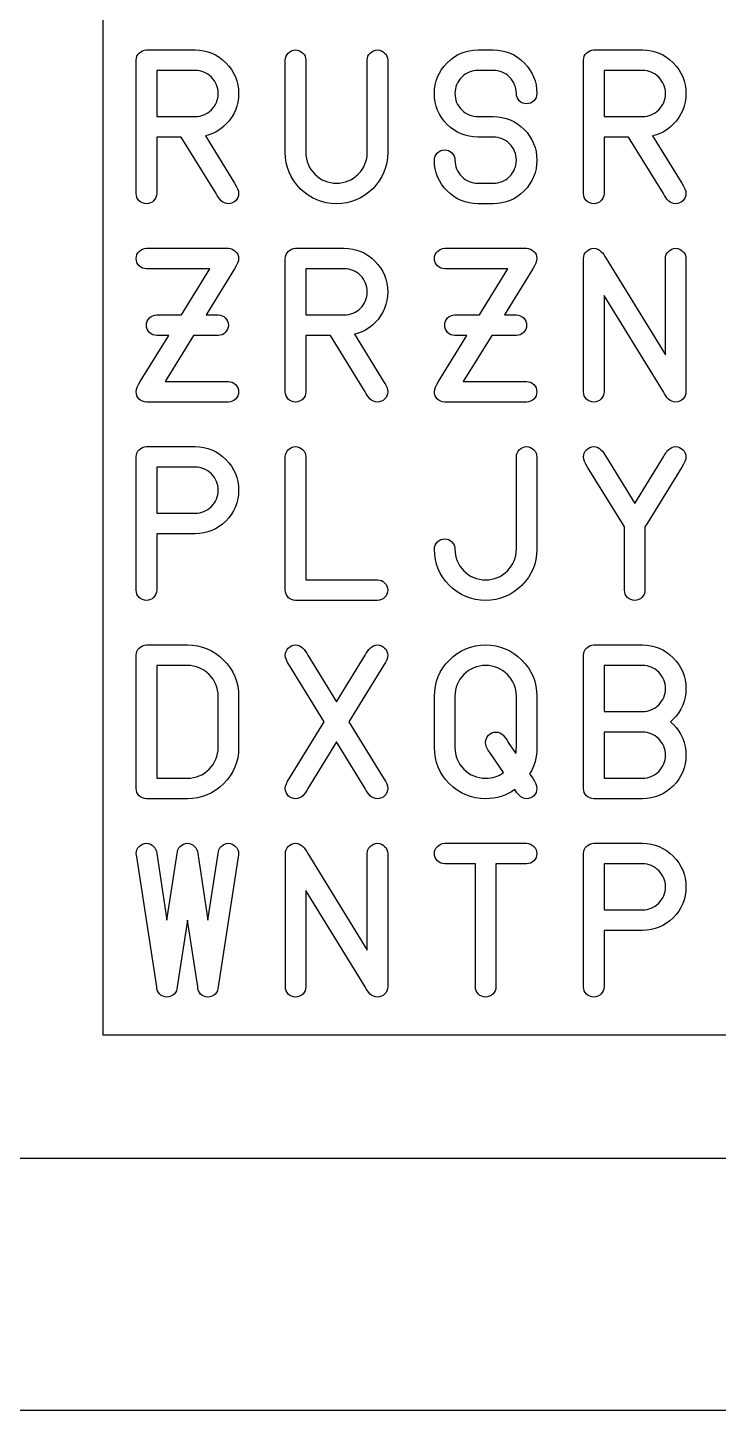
# Model space of a CAD drawing. Extents: x 0.5 to 46.5, y 0.5 to 6.
# Drawn here: x 12.695 to 14.067, y 0.505 to 3.25 of the extents above; entities that cross this region are included whole.
import ezdxf

# ---------------------------------------------------------------- set-up
doc = ezdxf.new("R2010")
doc.units = 0
doc.layers.add('Layer_1', color=7, linetype='CONTINUOUS')

msp = doc.modelspace()

# ---------------------------------------------------------------- linework, layer by layer
at = {"layer": 'Layer_1', "color": 7}
for p, q in [((12.844862, 1.249932), (12.844862, 5.249932)), ((23.844862, 1.249932), (12.844862, 1.249932)), ((45.255002, 1.005), (1.754999, 1.005)), ((46.505001, 0.505), (0.505, 0.505))]:
    msp.add_line(p, q, dxfattribs=at)
at = {"layer": 'Layer_1', "color": 3}
for p, q in [((12.910638, 2.920813), (12.910638, 3.185299)), ((12.930983, 3.205644), (13.027622, 3.205644)), ((13.206888, 3.002194), (13.206888, 3.185299)), ((13.247578, 3.185299), (13.247578, 3.002194)), ((13.369648, 3.002194), (13.369648, 3.185299)), ((13.410338, 3.185299), (13.410338, 3.002194)), ((13.589604, 3.205644), (13.620121, 3.205644)), ((13.799388, 2.920813), (13.799388, 3.185299)), ((13.819733, 3.205644), (13.916372, 3.205644)), ((13.027622, 3.164954), (12.951328, 3.164954)), ((12.951328, 3.164954), (12.951328, 3.073401)), ((13.027622, 3.164954), (13.027622, 3.164954)), ((13.620121, 3.164954), (13.589604, 3.164954)), ((13.916372, 3.164954), (13.840078, 3.164954)), ((13.840078, 3.164954), (13.840078, 3.073401)), ((13.916372, 3.164954), (13.916372, 3.164954)), ((13.706588, 3.119178), (13.706588, 3.119178)), ((12.951328, 3.073401), (13.027622, 3.073401)), ((13.589604, 3.073401), (13.620121, 3.073401)), ((13.840078, 3.073401), (13.916372, 3.073401)), ((13.000156, 3.032712), (12.951328, 3.032712)), ((12.951328, 3.032712), (12.951328, 2.920813)), ((13.069329, 2.920813), (13.000156, 3.032712)), ((13.047967, 3.034949), (13.10595, 2.941159)), ((13.620121, 3.032712), (13.589604, 3.032712)), ((13.888906, 3.032712), (13.840078, 3.032712)), ((13.840078, 3.032712), (13.840078, 2.920813)), ((13.958079, 2.920813), (13.888906, 3.032712)), ((13.936717, 3.034949), (13.9947, 2.941159)), ((13.589604, 2.941159), (13.620121, 2.941159)), ((13.620121, 2.900469), (13.589604, 2.900469)), ((12.930983, 2.811894), (13.093743, 2.811894)), ((13.227233, 2.811894), (13.323872, 2.811894)), ((13.523482, 2.811894), (13.686243, 2.811894)), ((13.833974, 2.805791), (13.833974, 2.805791)), ((13.206888, 2.527063), (13.206888, 2.791549)), ((13.799388, 2.527063), (13.799388, 2.791549)), ((13.844147, 2.791549), (13.962148, 2.600102)), ((13.962148, 2.600102), (13.962148, 2.791549)), ((14.002838, 2.791549), (14.002838, 2.527063)), ((13.056715, 2.771204), (12.930983, 2.771204)), ((13.00036, 2.679651), (13.056715, 2.771204)), ((13.10595, 2.771204), (13.049595, 2.679651)), ((13.323872, 2.771204), (13.247578, 2.771204)), ((13.247578, 2.771204), (13.247578, 2.679651)), ((13.323872, 2.771204), (13.323872, 2.771204)), ((13.649215, 2.771204), (13.523482, 2.771204)), ((13.592859, 2.679651), (13.649215, 2.771204)), ((13.69845, 2.771204), (13.642094, 2.679651)), ((13.958079, 2.527063), (13.840078, 2.71851)), ((13.840078, 2.71851), (13.840078, 2.527063)), ((12.951328, 2.679651), (13.00036, 2.679651)), ((13.049595, 2.679651), (13.073398, 2.679651)), ((13.247578, 2.679651), (13.323872, 2.679651)), ((13.543828, 2.679651), (13.592859, 2.679651)), ((13.642094, 2.679651), (13.665898, 2.679651)), ((12.918776, 2.547409), (12.975132, 2.638962)), ((12.975132, 2.638962), (12.951328, 2.638962)), ((13.024367, 2.638962), (12.968011, 2.547409)), ((13.073398, 2.638962), (13.024367, 2.638962)), ((13.296406, 2.638962), (13.247578, 2.638962)), ((13.247578, 2.638962), (13.247578, 2.527063)), ((13.365579, 2.527063), (13.296406, 2.638962)), ((13.344217, 2.641199), (13.4022, 2.547409)), ((13.511275, 2.547409), (13.567631, 2.638962)), ((13.567631, 2.638962), (13.543828, 2.638962)), ((13.616866, 2.638962), (13.56051, 2.547409)), ((13.665898, 2.638962), (13.616866, 2.638962)), ((12.968011, 2.547409), (13.093743, 2.547409)), ((13.56051, 2.547409), (13.686243, 2.547409)), ((13.093743, 2.506719), (12.930983, 2.506719)), ((13.686243, 2.506719), (13.523482, 2.506719)), ((12.930983, 2.418144), (13.027622, 2.418144)), ((12.910638, 2.133313), (12.910638, 2.397799)), ((13.206888, 2.133313), (13.206888, 2.397799)), ((13.247578, 2.397799), (13.247578, 2.153659)), ((13.247578, 2.397799), (13.247578, 2.397799)), ((13.665898, 2.214694), (13.665898, 2.397799)), ((13.706588, 2.397799), (13.706588, 2.214694)), ((13.844147, 2.397799), (13.901113, 2.305433)), ((13.901113, 2.305433), (13.958079, 2.397799)), ((13.027622, 2.377454), (12.951328, 2.377454)), ((12.951328, 2.377454), (12.951328, 2.285901)), ((13.027622, 2.377454), (13.027622, 2.377454)), ((13.876495, 2.265556), (13.807526, 2.377454)), ((13.9947, 2.377454), (13.925731, 2.265556)), ((12.951328, 2.285901), (13.027622, 2.285901)), ((13.880768, 2.258639), (13.876495, 2.265556)), ((13.880768, 2.133313), (13.880768, 2.258639)), ((13.925731, 2.265556), (13.921458, 2.258639)), ((13.921458, 2.258639), (13.921458, 2.133313)), ((13.027622, 2.245211), (12.951328, 2.245211)), ((12.951328, 2.245211), (12.951328, 2.133313)), ((13.027622, 2.245211), (13.027622, 2.245211)), ((13.503138, 2.214694), (13.503138, 2.214694)), ((13.247578, 2.153659), (13.389993, 2.153659)), ((13.389993, 2.112969), (13.227233, 2.112969)), ((12.910638, 1.739563), (12.910638, 2.004049)), ((12.930983, 2.024394), (13.012363, 2.024394)), ((13.251647, 2.004049), (13.308613, 1.911683)), ((13.308613, 1.911683), (13.365579, 2.004049)), ((13.799388, 1.739563), (13.799388, 2.004049)), ((13.819733, 2.024394), (13.916372, 2.024394)), ((12.951328, 1.983704), (12.951328, 1.759908)), ((13.012363, 1.983704), (12.951328, 1.983704)), ((13.283995, 1.871806), (13.215026, 1.983704)), ((13.4022, 1.983704), (13.333231, 1.871806)), ((13.916372, 1.983704), (13.840078, 1.983704)), ((13.840078, 1.983704), (13.840078, 1.892151)), ((13.916372, 1.983704), (13.916372, 1.983704)), ((13.073398, 1.820944), (13.073398, 1.922669)), ((13.114088, 1.922669), (13.114088, 1.820944)), ((13.503138, 1.820944), (13.503138, 1.922669)), ((13.543826, 1.922669), (13.543826, 1.820944)), ((13.665896, 1.820944), (13.665896, 1.922669)), ((13.706588, 1.922669), (13.706588, 1.820944)), ((13.215026, 1.759908), (13.283995, 1.871806)), ((13.333231, 1.871806), (13.4022, 1.759908)), ((13.840078, 1.892151), (13.916372, 1.892151)), ((13.916372, 1.851461), (13.840078, 1.851461)), ((13.840078, 1.851461), (13.840078, 1.759908)), ((13.916372, 1.851461), (13.916372, 1.851461)), ((13.308613, 1.83193), (13.251647, 1.739563)), ((13.365579, 1.739563), (13.308613, 1.83193)), ((13.64962, 1.831116), (13.664881, 1.80894)), ((13.640262, 1.771098), (13.612999, 1.810771)), ((12.951328, 1.759908), (13.012363, 1.759908)), ((13.692347, 1.768657), (13.69845, 1.759908)), ((13.840078, 1.759908), (13.916372, 1.759908)), ((13.66305, 1.737326), (13.66305, 1.737326)), ((13.012363, 1.719219), (12.930983, 1.719219)), ((13.916372, 1.719219), (13.819733, 1.719219)), ((13.916372, 1.719219), (13.916372, 1.719219)), ((13.241476, 1.624541), (13.241476, 1.624541)), ((13.523484, 1.630644), (13.686245, 1.630644)), ((13.819734, 1.630644), (13.916373, 1.630644)), ((12.951328, 1.345813), (12.911655, 1.603992)), ((12.951329, 1.610299), (12.971675, 1.478056)), ((12.971675, 1.478056), (12.992019, 1.610299)), ((13.03271, 1.610299), (13.053055, 1.478056)), ((13.053055, 1.478056), (13.0734, 1.610299)), ((13.113074, 1.603992), (13.073401, 1.345813)), ((13.20689, 1.345813), (13.20689, 1.610299)), ((13.251649, 1.610299), (13.36965, 1.418852)), ((13.36965, 1.418852), (13.36965, 1.610299)), ((13.41034, 1.610299), (13.41034, 1.345813)), ((13.799389, 1.345813), (13.799389, 1.610299)), ((13.584519, 1.589954), (13.523484, 1.589954)), ((13.584519, 1.345813), (13.584519, 1.589954)), ((13.62521, 1.589954), (13.62521, 1.345813)), ((13.686245, 1.589954), (13.62521, 1.589954)), ((13.916373, 1.589954), (13.840079, 1.589954)), ((13.840079, 1.589954), (13.840079, 1.498401)), ((13.916373, 1.589954), (13.916373, 1.589954)), ((13.365581, 1.345813), (13.24758, 1.53726)), ((13.24758, 1.53726), (13.24758, 1.345813)), ((13.840079, 1.498401), (13.916373, 1.498401)), ((13.012363, 1.47826), (12.992018, 1.345813)), ((13.032711, 1.345813), (13.012363, 1.47826)), ((13.916373, 1.457711), (13.840079, 1.457711)), ((13.840079, 1.457711), (13.840079, 1.345813)), ((13.916373, 1.457711), (13.916373, 1.457711))]:
    msp.add_line(p, q, dxfattribs=at)
for points in [[(12.910638, 3.185299), (12.910638, 3.19086), (12.912604, 3.195607), (12.916538, 3.199541)], [(12.916538, 3.199541), (12.920607, 3.20361), (12.925422, 3.205644), (12.930983, 3.205644)], [(13.027622, 3.205644), (13.051493, 3.205644), (13.071838, 3.197167), (13.088657, 3.180213)], [(13.206888, 3.185299), (13.206888, 3.19086), (13.208855, 3.195607), (13.212788, 3.199541)], [(13.212788, 3.199541), (13.216857, 3.20361), (13.221672, 3.205644), (13.227233, 3.205644)], [(13.227233, 3.205644), (13.232794, 3.205644), (13.237541, 3.20361), (13.241475, 3.199541)], [(13.241475, 3.199541), (13.245544, 3.195607), (13.247578, 3.19086), (13.247578, 3.185299)], [(13.369648, 3.185299), (13.369648, 3.19086), (13.371615, 3.195607), (13.375548, 3.199541)], [(13.375548, 3.199541), (13.379617, 3.20361), (13.384432, 3.205644), (13.389993, 3.205644)], [(13.389993, 3.205644), (13.395554, 3.205644), (13.400302, 3.20361), (13.404235, 3.199541)], [(13.404235, 3.199541), (13.408304, 3.195607), (13.410338, 3.19086), (13.410338, 3.185299)], [(13.528366, 3.180213), (13.54532, 3.197167), (13.565732, 3.205644), (13.589604, 3.205644)], [(13.620121, 3.205644), (13.643993, 3.205644), (13.664338, 3.197167), (13.681157, 3.180213)], [(13.799388, 3.185299), (13.799388, 3.19086), (13.801354, 3.195607), (13.805288, 3.199541)], [(13.805288, 3.199541), (13.809357, 3.20361), (13.814172, 3.205644), (13.819733, 3.205644)], [(13.916372, 3.205644), (13.940243, 3.205644), (13.960588, 3.197167), (13.977407, 3.180213)], [(13.05997, 3.151526), (13.051019, 3.160478), (13.040236, 3.164954), (13.027622, 3.164954)], [(13.088657, 3.180213), (13.105611, 3.163394), (13.114088, 3.143049), (13.114088, 3.119178)], [(13.503138, 3.119178), (13.503138, 3.143049), (13.511547, 3.163394), (13.528366, 3.180213)], [(13.589604, 3.164954), (13.57699, 3.164954), (13.566207, 3.160478), (13.557255, 3.151526)], [(13.65247, 3.151526), (13.643519, 3.160478), (13.632736, 3.164954), (13.620121, 3.164954)], [(13.681157, 3.180213), (13.698111, 3.163394), (13.706588, 3.143049), (13.706588, 3.119178)], [(13.94872, 3.151526), (13.939769, 3.160478), (13.928986, 3.164954), (13.916372, 3.164954)], [(13.977407, 3.180213), (13.994361, 3.163394), (14.002838, 3.143049), (14.002838, 3.119178)], [(13.073398, 3.119178), (13.073398, 3.131792), (13.068922, 3.142575), (13.05997, 3.151526)], [(13.557255, 3.151526), (13.548304, 3.142575), (13.543828, 3.131792), (13.543828, 3.119178)], [(13.665898, 3.119178), (13.665898, 3.131792), (13.661422, 3.142575), (13.65247, 3.151526)], [(13.962148, 3.119178), (13.962148, 3.131792), (13.957672, 3.142575), (13.94872, 3.151526)], [(13.05997, 3.086829), (13.068922, 3.095781), (13.073398, 3.106564), (13.073398, 3.119178)], [(13.114088, 3.119178), (13.114088, 3.095306), (13.105679, 3.074961), (13.08886, 3.058143)], [(13.528366, 3.057939), (13.511547, 3.074893), (13.503138, 3.095306), (13.503138, 3.119178)], [(13.543828, 3.119178), (13.543828, 3.106564), (13.548304, 3.095781), (13.557255, 3.086829)], [(13.671798, 3.104733), (13.667865, 3.108802), (13.665898, 3.113617), (13.665898, 3.119178)], [(13.686243, 3.098833), (13.680682, 3.098833), (13.675867, 3.100799), (13.671798, 3.104733)], [(13.700484, 3.104733), (13.696551, 3.100799), (13.691804, 3.098833), (13.686243, 3.098833)], [(13.706588, 3.119178), (13.706588, 3.113617), (13.704553, 3.108802), (13.700484, 3.104733)], [(13.94872, 3.086829), (13.957672, 3.095781), (13.962148, 3.106564), (13.962148, 3.119178)], [(14.002838, 3.119178), (14.002838, 3.095306), (13.994429, 3.074961), (13.97761, 3.058143)], [(13.027622, 3.073401), (13.040236, 3.073401), (13.051019, 3.077877), (13.05997, 3.086829)], [(13.557255, 3.086829), (13.566207, 3.077877), (13.57699, 3.073401), (13.589604, 3.073401)], [(13.916372, 3.073401), (13.928986, 3.073401), (13.939769, 3.077877), (13.94872, 3.086829)], [(13.08886, 3.058143), (13.076925, 3.046207), (13.063293, 3.038476), (13.047967, 3.034949)], [(13.589604, 3.032712), (13.565732, 3.032712), (13.54532, 3.041121), (13.528366, 3.057939)], [(13.620121, 3.073401), (13.643993, 3.073401), (13.664338, 3.064924), (13.681157, 3.04797)], [(13.681157, 3.04797), (13.698111, 3.031152), (13.706588, 3.010807), (13.706588, 2.986935)], [(13.97761, 3.058143), (13.965675, 3.046207), (13.952043, 3.038476), (13.936717, 3.034949)], [(13.65247, 3.019284), (13.643519, 3.028236), (13.632736, 3.032712), (13.620121, 3.032712)], [(13.236592, 2.930172), (13.216789, 2.95011), (13.206888, 2.974118), (13.206888, 3.002194)], [(13.247578, 3.002194), (13.247578, 2.985375), (13.253546, 2.970998), (13.265482, 2.959062)], [(13.351745, 2.959062), (13.36368, 2.970998), (13.369648, 2.985375), (13.369648, 3.002194)], [(13.410338, 3.002194), (13.410338, 2.974118), (13.400369, 2.95011), (13.380431, 2.930172)], [(13.503138, 2.986935), (13.503138, 2.992496), (13.505104, 2.997243), (13.509038, 3.001176)], [(13.509038, 3.001176), (13.513107, 3.005245), (13.517922, 3.00728), (13.523482, 3.00728)], [(13.523482, 3.00728), (13.529044, 3.00728), (13.533791, 3.005245), (13.537724, 3.001176)], [(13.537724, 3.001176), (13.541793, 2.997243), (13.543828, 2.992496), (13.543828, 2.986935)], [(13.665898, 2.986935), (13.665898, 2.999549), (13.661422, 3.010332), (13.65247, 3.019284)], [(13.528366, 2.925697), (13.511547, 2.942651), (13.503138, 2.963063), (13.503138, 2.986935)], [(13.543828, 2.986935), (13.543828, 2.974321), (13.548304, 2.963538), (13.557255, 2.954586)], [(13.65247, 2.954586), (13.661422, 2.963538), (13.665898, 2.974321), (13.665898, 2.986935)], [(13.706588, 2.986935), (13.706588, 2.963063), (13.698111, 2.942651), (13.681157, 2.925697)], [(13.10595, 2.941159), (13.111376, 2.933156), (13.114088, 2.926375), (13.114088, 2.920813)], [(13.265482, 2.959062), (13.277417, 2.947127), (13.291795, 2.941159), (13.308613, 2.941159)], [(13.308613, 2.941159), (13.325432, 2.941159), (13.339809, 2.947127), (13.351745, 2.959062)], [(13.557255, 2.954586), (13.566207, 2.945635), (13.57699, 2.941159), (13.589604, 2.941159)], [(13.620121, 2.941159), (13.632736, 2.941159), (13.643519, 2.945635), (13.65247, 2.954586)], [(13.9947, 2.941159), (14.000126, 2.933156), (14.002838, 2.926375), (14.002838, 2.920813)], [(12.916538, 2.906369), (12.912604, 2.910438), (12.910638, 2.915253), (12.910638, 2.920813)], [(12.951328, 2.920813), (12.951328, 2.915253), (12.949293, 2.910438), (12.945224, 2.906369)], [(13.079298, 2.906369), (13.075365, 2.910438), (13.072042, 2.915253), (13.069329, 2.920813)], [(13.114088, 2.920813), (13.114088, 2.915253), (13.112054, 2.910438), (13.107985, 2.906369)], [(13.308613, 2.900469), (13.280537, 2.900469), (13.25653, 2.91037), (13.236592, 2.930172)], [(13.380431, 2.930172), (13.360629, 2.91037), (13.336689, 2.900469), (13.308613, 2.900469)], [(13.589604, 2.900469), (13.565732, 2.900469), (13.54532, 2.908878), (13.528366, 2.925697)], [(13.681157, 2.925697), (13.664338, 2.908878), (13.643993, 2.900469), (13.620121, 2.900469)], [(13.805288, 2.906369), (13.801354, 2.910438), (13.799388, 2.915253), (13.799388, 2.920813)], [(13.840078, 2.920813), (13.840078, 2.915253), (13.838043, 2.910438), (13.833974, 2.906369)], [(13.968048, 2.906369), (13.964115, 2.910438), (13.960792, 2.915253), (13.958079, 2.920813)], [(14.002838, 2.920813), (14.002838, 2.915253), (14.000804, 2.910438), (13.996735, 2.906369)], [(12.930983, 2.900469), (12.925422, 2.900469), (12.920607, 2.902435), (12.916538, 2.906369)], [(12.945224, 2.906369), (12.941291, 2.902435), (12.936544, 2.900469), (12.930983, 2.900469)], [(13.093743, 2.900469), (13.088182, 2.900469), (13.083367, 2.902435), (13.079298, 2.906369)], [(13.107985, 2.906369), (13.104052, 2.902435), (13.099304, 2.900469), (13.093743, 2.900469)], [(13.819733, 2.900469), (13.814172, 2.900469), (13.809357, 2.902435), (13.805288, 2.906369)], [(13.833974, 2.906369), (13.830041, 2.902435), (13.825294, 2.900469), (13.819733, 2.900469)], [(13.982493, 2.900469), (13.976932, 2.900469), (13.972117, 2.902435), (13.968048, 2.906369)], [(13.996735, 2.906369), (13.992801, 2.902435), (13.988054, 2.900469), (13.982493, 2.900469)], [(12.910638, 2.791549), (12.910638, 2.79711), (12.912604, 2.801857), (12.916538, 2.805791)], [(12.916538, 2.805791), (12.920607, 2.80986), (12.925422, 2.811894), (12.930983, 2.811894)], [(13.093743, 2.811894), (13.099304, 2.811894), (13.104052, 2.80986), (13.107985, 2.805791)], [(13.107985, 2.805791), (13.112054, 2.801857), (13.114088, 2.79711), (13.114088, 2.791549)], [(13.206888, 2.791549), (13.206888, 2.79711), (13.208855, 2.801857), (13.212788, 2.805791)], [(13.212788, 2.805791), (13.216857, 2.80986), (13.221672, 2.811894), (13.227233, 2.811894)], [(13.323872, 2.811894), (13.347743, 2.811894), (13.368089, 2.803417), (13.384907, 2.786463)], [(13.503138, 2.791549), (13.503138, 2.79711), (13.505104, 2.801857), (13.509038, 2.805791)], [(13.509038, 2.805791), (13.513107, 2.80986), (13.517922, 2.811894), (13.523482, 2.811894)], [(13.686243, 2.811894), (13.691804, 2.811894), (13.696551, 2.80986), (13.700484, 2.805791)], [(13.700484, 2.805791), (13.704553, 2.801857), (13.706588, 2.79711), (13.706588, 2.791549)], [(13.799388, 2.791549), (13.799388, 2.79711), (13.801354, 2.801857), (13.805288, 2.805791)], [(13.805288, 2.805791), (13.809357, 2.80986), (13.814172, 2.811894), (13.819733, 2.811894)], [(13.819733, 2.811894), (13.825294, 2.811894), (13.830041, 2.80986), (13.833974, 2.805791)], [(13.833974, 2.805791), (13.838043, 2.801857), (13.841434, 2.79711), (13.844147, 2.791549)], [(13.962148, 2.791549), (13.962148, 2.79711), (13.964115, 2.801857), (13.968048, 2.805791)], [(13.968048, 2.805791), (13.972117, 2.80986), (13.976932, 2.811894), (13.982493, 2.811894)], [(13.982493, 2.811894), (13.988054, 2.811894), (13.992801, 2.80986), (13.996735, 2.805791)], [(13.996735, 2.805791), (14.000804, 2.801857), (14.002838, 2.79711), (14.002838, 2.791549)], [(12.916538, 2.777104), (12.912604, 2.781173), (12.910638, 2.785988), (12.910638, 2.791549)], [(12.930983, 2.771204), (12.925422, 2.771204), (12.920607, 2.773171), (12.916538, 2.777104)], [(13.114088, 2.791549), (13.114088, 2.785988), (13.111376, 2.779206), (13.10595, 2.771204)], [(13.384907, 2.786463), (13.401861, 2.769644), (13.410338, 2.749299), (13.410338, 2.725428)], [(13.509038, 2.777104), (13.505104, 2.781173), (13.503138, 2.785988), (13.503138, 2.791549)], [(13.523482, 2.771204), (13.517922, 2.771204), (13.513107, 2.773171), (13.509038, 2.777104)], [(13.706588, 2.791549), (13.706588, 2.785988), (13.703875, 2.779206), (13.69845, 2.771204)], [(13.356221, 2.757776), (13.347269, 2.766728), (13.336486, 2.771204), (13.323872, 2.771204)], [(13.369648, 2.725428), (13.369648, 2.738042), (13.365172, 2.748824), (13.356221, 2.757776)], [(13.356221, 2.693079), (13.365172, 2.702031), (13.369648, 2.712814), (13.369648, 2.725428)], [(13.410338, 2.725428), (13.410338, 2.701556), (13.401929, 2.681211), (13.38511, 2.664393)], [(13.323872, 2.679651), (13.336486, 2.679651), (13.347269, 2.684127), (13.356221, 2.693079)], [(12.930983, 2.659306), (12.930983, 2.664867), (12.93295, 2.669614), (12.936883, 2.673548)], [(12.936883, 2.673548), (12.940952, 2.677617), (12.945767, 2.679651), (12.951328, 2.679651)], [(13.073398, 2.679651), (13.078959, 2.679651), (13.083706, 2.677617), (13.08764, 2.673548)], [(13.08764, 2.673548), (13.091709, 2.669614), (13.093743, 2.664867), (13.093743, 2.659306)], [(13.38511, 2.664393), (13.373175, 2.652457), (13.359544, 2.644726), (13.344217, 2.641199)], [(13.523482, 2.659306), (13.523482, 2.664867), (13.525449, 2.669614), (13.529383, 2.673548)], [(13.529383, 2.673548), (13.533452, 2.677617), (13.538267, 2.679651), (13.543828, 2.679651)], [(13.665898, 2.679651), (13.671459, 2.679651), (13.676206, 2.677617), (13.68014, 2.673548)], [(13.68014, 2.673548), (13.684209, 2.669614), (13.686243, 2.664867), (13.686243, 2.659306)], [(12.936883, 2.644862), (12.93295, 2.648931), (12.930983, 2.653745), (12.930983, 2.659306)], [(12.951328, 2.638962), (12.945767, 2.638962), (12.940952, 2.640928), (12.936883, 2.644862)], [(13.08764, 2.644862), (13.083706, 2.640928), (13.078959, 2.638962), (13.073398, 2.638962)], [(13.093743, 2.659306), (13.093743, 2.653745), (13.091709, 2.648931), (13.08764, 2.644862)], [(13.529383, 2.644862), (13.525449, 2.648931), (13.523482, 2.653745), (13.523482, 2.659306)], [(13.543828, 2.638962), (13.538267, 2.638962), (13.533452, 2.640928), (13.529383, 2.644862)], [(13.68014, 2.644862), (13.676206, 2.640928), (13.671459, 2.638962), (13.665898, 2.638962)], [(13.686243, 2.659306), (13.686243, 2.653745), (13.684209, 2.648931), (13.68014, 2.644862)], [(12.910638, 2.527063), (12.910638, 2.532624), (12.91335, 2.539406), (12.918776, 2.547409)], [(12.916538, 2.512619), (12.912604, 2.516688), (12.910638, 2.521503), (12.910638, 2.527063)], [(13.093743, 2.547409), (13.099304, 2.547409), (13.104052, 2.545374), (13.107985, 2.541305)], [(13.107985, 2.541305), (13.112054, 2.537372), (13.114088, 2.532624), (13.114088, 2.527063)], [(13.114088, 2.527063), (13.114088, 2.521503), (13.112054, 2.516688), (13.107985, 2.512619)], [(13.212788, 2.512619), (13.208855, 2.516688), (13.206888, 2.521503), (13.206888, 2.527063)], [(13.247578, 2.527063), (13.247578, 2.521503), (13.245544, 2.516688), (13.241475, 2.512619)], [(13.375548, 2.512619), (13.371615, 2.516688), (13.368292, 2.521503), (13.365579, 2.527063)], [(13.4022, 2.547409), (13.407626, 2.539406), (13.410338, 2.532624), (13.410338, 2.527063)], [(13.410338, 2.527063), (13.410338, 2.521503), (13.408304, 2.516688), (13.404235, 2.512619)], [(13.503138, 2.527063), (13.503138, 2.532624), (13.50585, 2.539406), (13.511275, 2.547409)], [(13.509038, 2.512619), (13.505104, 2.516688), (13.503138, 2.521503), (13.503138, 2.527063)], [(13.686243, 2.547409), (13.691804, 2.547409), (13.696551, 2.545374), (13.700484, 2.541305)], [(13.700484, 2.541305), (13.704553, 2.537372), (13.706588, 2.532624), (13.706588, 2.527063)], [(13.706588, 2.527063), (13.706588, 2.521503), (13.704553, 2.516688), (13.700484, 2.512619)], [(13.805288, 2.512619), (13.801354, 2.516688), (13.799388, 2.521503), (13.799388, 2.527063)], [(13.840078, 2.527063), (13.840078, 2.521503), (13.838043, 2.516688), (13.833974, 2.512619)], [(13.968048, 2.512619), (13.964115, 2.516688), (13.960792, 2.521503), (13.958079, 2.527063)], [(14.002838, 2.527063), (14.002838, 2.521503), (14.000804, 2.516688), (13.996735, 2.512619)], [(12.930983, 2.506719), (12.925422, 2.506719), (12.920607, 2.508685), (12.916538, 2.512619)], [(13.107985, 2.512619), (13.104052, 2.508685), (13.099304, 2.506719), (13.093743, 2.506719)], [(13.227233, 2.506719), (13.221672, 2.506719), (13.216857, 2.508685), (13.212788, 2.512619)], [(13.241475, 2.512619), (13.237541, 2.508685), (13.232794, 2.506719), (13.227233, 2.506719)], [(13.389993, 2.506719), (13.384432, 2.506719), (13.379617, 2.508685), (13.375548, 2.512619)], [(13.404235, 2.512619), (13.400302, 2.508685), (13.395554, 2.506719), (13.389993, 2.506719)], [(13.523482, 2.506719), (13.517922, 2.506719), (13.513107, 2.508685), (13.509038, 2.512619)], [(13.700484, 2.512619), (13.696551, 2.508685), (13.691804, 2.506719), (13.686243, 2.506719)], [(13.819733, 2.506719), (13.814172, 2.506719), (13.809357, 2.508685), (13.805288, 2.512619)], [(13.833974, 2.512619), (13.830041, 2.508685), (13.825294, 2.506719), (13.819733, 2.506719)], [(13.982493, 2.506719), (13.976932, 2.506719), (13.972117, 2.508685), (13.968048, 2.512619)], [(13.996735, 2.512619), (13.992801, 2.508685), (13.988054, 2.506719), (13.982493, 2.506719)], [(12.916538, 2.412041), (12.920607, 2.41611), (12.925422, 2.418144), (12.930983, 2.418144)], [(13.027622, 2.418144), (13.051493, 2.418144), (13.071838, 2.409667), (13.088657, 2.392713)], [(13.212788, 2.412041), (13.216857, 2.41611), (13.221672, 2.418144), (13.227233, 2.418144)], [(13.227233, 2.418144), (13.232794, 2.418144), (13.237541, 2.41611), (13.241475, 2.412041)], [(13.671798, 2.412041), (13.675867, 2.41611), (13.680682, 2.418144), (13.686243, 2.418144)], [(13.686243, 2.418144), (13.691804, 2.418144), (13.696551, 2.41611), (13.700484, 2.412041)], [(13.805288, 2.412041), (13.809357, 2.41611), (13.814172, 2.418144), (13.819733, 2.418144)], [(13.819733, 2.418144), (13.825294, 2.418144), (13.830041, 2.41611), (13.833974, 2.412041)], [(13.968048, 2.412041), (13.972117, 2.41611), (13.976932, 2.418144), (13.982493, 2.418144)], [(13.982493, 2.418144), (13.988054, 2.418144), (13.992801, 2.41611), (13.996735, 2.412041)], [(12.910638, 2.397799), (12.910638, 2.40336), (12.912604, 2.408107), (12.916538, 2.412041)], [(13.088657, 2.392713), (13.105611, 2.375894), (13.114088, 2.355549), (13.114088, 2.331678)], [(13.206888, 2.397799), (13.206888, 2.40336), (13.208855, 2.408107), (13.212788, 2.412041)], [(13.241475, 2.412041), (13.245544, 2.408107), (13.247578, 2.40336), (13.247578, 2.397799)], [(13.665898, 2.397799), (13.665898, 2.40336), (13.667865, 2.408107), (13.671798, 2.412041)], [(13.700484, 2.412041), (13.704553, 2.408107), (13.706588, 2.40336), (13.706588, 2.397799)], [(13.799388, 2.397799), (13.799388, 2.40336), (13.801354, 2.408107), (13.805288, 2.412041)], [(13.807526, 2.377454), (13.8021, 2.385456), (13.799388, 2.392238), (13.799388, 2.397799)], [(13.833974, 2.412041), (13.838043, 2.408107), (13.841434, 2.40336), (13.844147, 2.397799)], [(13.958079, 2.397799), (13.960792, 2.40336), (13.964115, 2.408107), (13.968048, 2.412041)], [(14.002838, 2.397799), (14.002838, 2.392238), (14.000126, 2.385456), (13.9947, 2.377454)], [(13.996735, 2.412041), (14.000804, 2.408107), (14.002838, 2.40336), (14.002838, 2.397799)], [(13.05997, 2.364026), (13.051019, 2.372978), (13.040236, 2.377454), (13.027622, 2.377454)], [(13.073398, 2.331678), (13.073398, 2.344292), (13.068922, 2.355074), (13.05997, 2.364026)], [(13.05997, 2.299329), (13.068922, 2.308281), (13.073398, 2.319064), (13.073398, 2.331678)], [(13.114088, 2.331678), (13.114088, 2.307806), (13.105611, 2.287393), (13.088657, 2.270439)], [(13.027622, 2.285901), (13.040236, 2.285901), (13.051019, 2.290377), (13.05997, 2.299329)], [(13.088657, 2.270439), (13.071838, 2.25362), (13.051493, 2.245211), (13.027622, 2.245211)], [(13.503138, 2.214694), (13.503138, 2.220255), (13.505104, 2.225002), (13.509038, 2.228935)], [(13.509038, 2.228935), (13.513107, 2.233004), (13.517922, 2.235039), (13.523482, 2.235039)], [(13.523482, 2.235039), (13.529044, 2.235039), (13.533791, 2.233004), (13.537724, 2.228935)], [(13.537724, 2.228935), (13.541793, 2.225002), (13.543828, 2.220255), (13.543828, 2.214694)], [(13.532842, 2.142672), (13.513039, 2.16261), (13.503138, 2.186618), (13.503138, 2.214694)], [(13.543828, 2.214694), (13.543828, 2.197875), (13.549796, 2.183498), (13.561731, 2.171562)], [(13.647994, 2.171562), (13.65993, 2.183498), (13.665898, 2.197875), (13.665898, 2.214694)], [(13.706588, 2.214694), (13.706588, 2.186618), (13.696619, 2.16261), (13.676681, 2.142672)], [(13.561731, 2.171562), (13.573667, 2.159627), (13.588044, 2.153659), (13.604863, 2.153659)], [(13.604863, 2.153659), (13.621681, 2.153659), (13.636059, 2.159627), (13.647994, 2.171562)], [(13.389993, 2.153659), (13.395554, 2.153659), (13.400302, 2.151624), (13.404235, 2.147555)], [(13.404235, 2.147555), (13.408304, 2.143622), (13.410338, 2.138874), (13.410338, 2.133313)], [(13.604863, 2.112969), (13.576787, 2.112969), (13.55278, 2.12287), (13.532842, 2.142672)], [(13.676681, 2.142672), (13.656878, 2.12287), (13.632939, 2.112969), (13.604863, 2.112969)], [(12.916538, 2.118869), (12.912604, 2.122938), (12.910638, 2.127753), (12.910638, 2.133313)], [(12.930983, 2.112969), (12.925422, 2.112969), (12.920607, 2.114935), (12.916538, 2.118869)], [(12.945224, 2.118869), (12.941291, 2.114935), (12.936544, 2.112969), (12.930983, 2.112969)], [(12.951328, 2.133313), (12.951328, 2.127753), (12.949293, 2.122938), (12.945224, 2.118869)], [(13.212788, 2.118869), (13.208855, 2.122938), (13.206888, 2.127753), (13.206888, 2.133313)], [(13.227233, 2.112969), (13.221672, 2.112969), (13.216857, 2.114935), (13.212788, 2.118869)], [(13.404235, 2.118869), (13.400302, 2.114935), (13.395554, 2.112969), (13.389993, 2.112969)], [(13.410338, 2.133313), (13.410338, 2.127753), (13.408304, 2.122938), (13.404235, 2.118869)], [(13.886668, 2.118869), (13.882735, 2.122938), (13.880768, 2.127753), (13.880768, 2.133313)], [(13.901113, 2.112969), (13.895552, 2.112969), (13.890737, 2.114935), (13.886668, 2.118869)], [(13.915355, 2.118869), (13.911421, 2.114935), (13.906674, 2.112969), (13.901113, 2.112969)], [(13.921458, 2.133313), (13.921458, 2.127753), (13.919424, 2.122938), (13.915355, 2.118869)], [(12.910638, 2.004049), (12.910638, 2.00961), (12.912604, 2.014357), (12.916538, 2.018291)], [(12.916538, 2.018291), (12.920607, 2.02236), (12.925422, 2.024394), (12.930983, 2.024394)], [(13.012363, 2.024394), (13.040439, 2.024394), (13.064379, 2.014425), (13.084181, 1.994487)], [(13.206888, 2.004049), (13.206888, 2.00961), (13.208855, 2.014357), (13.212788, 2.018291)], [(13.215026, 1.983704), (13.209601, 1.991706), (13.206888, 1.998488), (13.206888, 2.004049)], [(13.212788, 2.018291), (13.216857, 2.02236), (13.221672, 2.024394), (13.227233, 2.024394)], [(13.227233, 2.024394), (13.232794, 2.024394), (13.237541, 2.02236), (13.241475, 2.018291)], [(13.241475, 2.018291), (13.245544, 2.014357), (13.248934, 2.00961), (13.251647, 2.004049)], [(13.365579, 2.004049), (13.368292, 2.00961), (13.371615, 2.014357), (13.375548, 2.018291)], [(13.375548, 2.018291), (13.379617, 2.02236), (13.384432, 2.024394), (13.389993, 2.024394)], [(13.389993, 2.024394), (13.395554, 2.024394), (13.400302, 2.02236), (13.404235, 2.018291)], [(13.410338, 2.004049), (13.410338, 1.998488), (13.407626, 1.991706), (13.4022, 1.983704)], [(13.404235, 2.018291), (13.408304, 2.014357), (13.410338, 2.00961), (13.410338, 2.004049)], [(13.532842, 1.994487), (13.55278, 2.014425), (13.576787, 2.024394), (13.604863, 2.024394)], [(13.604863, 2.024394), (13.632939, 2.024394), (13.656878, 2.014425), (13.676681, 1.994487)], [(13.799388, 2.004049), (13.799388, 2.00961), (13.801354, 2.014357), (13.805288, 2.018291)], [(13.805288, 2.018291), (13.809357, 2.02236), (13.814172, 2.024394), (13.819733, 2.024394)], [(13.916372, 2.024394), (13.940243, 2.024394), (13.960588, 2.015917), (13.977407, 1.998963)], [(13.055495, 1.9658), (13.043559, 1.977736), (13.029182, 1.983704), (13.012363, 1.983704)], [(13.084181, 1.994487), (13.104119, 1.974684), (13.114088, 1.950745), (13.114088, 1.922669)], [(13.503138, 1.922669), (13.503138, 1.950745), (13.513039, 1.974684), (13.532842, 1.994487)], [(13.604861, 1.983704), (13.588043, 1.983704), (13.573665, 1.977736), (13.56173, 1.9658)], [(13.647993, 1.9658), (13.636057, 1.977736), (13.62168, 1.983704), (13.604861, 1.983704)], [(13.676681, 1.994487), (13.696619, 1.974684), (13.706588, 1.950745), (13.706588, 1.922669)], [(13.94872, 1.970276), (13.939769, 1.979228), (13.928986, 1.983704), (13.916372, 1.983704)], [(13.977407, 1.998963), (13.994361, 1.982144), (14.002838, 1.961799), (14.002838, 1.937928)], [(13.073398, 1.922669), (13.073398, 1.939488), (13.06743, 1.953865), (13.055495, 1.9658)], [(13.56173, 1.9658), (13.549794, 1.953865), (13.543826, 1.939488), (13.543826, 1.922669)], [(13.665896, 1.922669), (13.665896, 1.939488), (13.659928, 1.953865), (13.647993, 1.9658)], [(13.962148, 1.937928), (13.962148, 1.950542), (13.957672, 1.961324), (13.94872, 1.970276)], [(13.94872, 1.905579), (13.957672, 1.914531), (13.962148, 1.925314), (13.962148, 1.937928)], [(14.002838, 1.937928), (14.002838, 1.914056), (13.994429, 1.893711), (13.97761, 1.876893)], [(13.916372, 1.892151), (13.928986, 1.892151), (13.939769, 1.896627), (13.94872, 1.905579)], [(13.97761, 1.876893), (13.975847, 1.875129), (13.974016, 1.873433), (13.972117, 1.871806)], [(13.972117, 1.871806), (13.974017, 1.870179), (13.975848, 1.868552), (13.97761, 1.866924)], [(13.97761, 1.866924), (13.994429, 1.849969), (14.002838, 1.829556), (14.002838, 1.805685)], [(13.604861, 1.831116), (13.604861, 1.836677), (13.606828, 1.841424), (13.610761, 1.845358)], [(13.610761, 1.845358), (13.61483, 1.849427), (13.619645, 1.851461), (13.625206, 1.851461)], [(13.625206, 1.851461), (13.630767, 1.851461), (13.635514, 1.849427), (13.639448, 1.845358)], [(13.639448, 1.845358), (13.643517, 1.841424), (13.646908, 1.836677), (13.64962, 1.831116)], [(13.94872, 1.838034), (13.939769, 1.846985), (13.928986, 1.851461), (13.916372, 1.851461)], [(13.055495, 1.777812), (13.06743, 1.789748), (13.073398, 1.804125), (13.073398, 1.820944)], [(13.114088, 1.820944), (13.114088, 1.792868), (13.104119, 1.76886), (13.084181, 1.748922)], [(13.532842, 1.748922), (13.513039, 1.76886), (13.503138, 1.792868), (13.503138, 1.820944)], [(13.543826, 1.820944), (13.543826, 1.804125), (13.549794, 1.789748), (13.56173, 1.777812)], [(13.612999, 1.810771), (13.607574, 1.818774), (13.604861, 1.825555), (13.604861, 1.831116)], [(13.664881, 1.80894), (13.665558, 1.812738), (13.665896, 1.816739), (13.665896, 1.820944)], [(13.706588, 1.820944), (13.706588, 1.801548), (13.701841, 1.784119), (13.692347, 1.768657)], [(13.962148, 1.805685), (13.962148, 1.818299), (13.957672, 1.829082), (13.94872, 1.838034)], [(13.94872, 1.773336), (13.957672, 1.782288), (13.962148, 1.793071), (13.962148, 1.805685)], [(14.002838, 1.805685), (14.002838, 1.781813), (13.994361, 1.7614), (13.977407, 1.744446)], [(13.012363, 1.759908), (13.029182, 1.759908), (13.043559, 1.765876), (13.055495, 1.777812)], [(13.206888, 1.739563), (13.206888, 1.745124), (13.209601, 1.751906), (13.215026, 1.759908)], [(13.4022, 1.759908), (13.407626, 1.751906), (13.410338, 1.745124), (13.410338, 1.739563)], [(13.56173, 1.777812), (13.573665, 1.765876), (13.588043, 1.759908), (13.604861, 1.759908)], [(13.604861, 1.759908), (13.618153, 1.759908), (13.629953, 1.763638), (13.640262, 1.771098)], [(13.69845, 1.759908), (13.703875, 1.751906), (13.706588, 1.745124), (13.706588, 1.739563)], [(13.916372, 1.759908), (13.928986, 1.759908), (13.939769, 1.764384), (13.94872, 1.773336)], [(12.916538, 1.725119), (12.912604, 1.729188), (12.910638, 1.734003), (12.910638, 1.739563)], [(13.084181, 1.748922), (13.064379, 1.72912), (13.040439, 1.719219), (13.012363, 1.719219)], [(13.212788, 1.725119), (13.208855, 1.729188), (13.206888, 1.734003), (13.206888, 1.739563)], [(13.251647, 1.739563), (13.248934, 1.734003), (13.245544, 1.729188), (13.241475, 1.725119)], [(13.375548, 1.725119), (13.371615, 1.729188), (13.368292, 1.734003), (13.365579, 1.739563)], [(13.410338, 1.739563), (13.410338, 1.734003), (13.408304, 1.729188), (13.404235, 1.725119)], [(13.604863, 1.719219), (13.576787, 1.719219), (13.55278, 1.72912), (13.532842, 1.748922)], [(13.66305, 1.737326), (13.646095, 1.725254), (13.6267, 1.719219), (13.604863, 1.719219)], [(13.672001, 1.725322), (13.668475, 1.728713), (13.665491, 1.732714), (13.66305, 1.737326)], [(13.706588, 1.739563), (13.706588, 1.734003), (13.704553, 1.729188), (13.700484, 1.725119)], [(13.805288, 1.725119), (13.801354, 1.729188), (13.799388, 1.734003), (13.799388, 1.739563)], [(13.977407, 1.744446), (13.960588, 1.727628), (13.940243, 1.719219), (13.916372, 1.719219)], [(12.930983, 1.719219), (12.925422, 1.719219), (12.920607, 1.721185), (12.916538, 1.725119)], [(13.227233, 1.719219), (13.221672, 1.719219), (13.216857, 1.721185), (13.212788, 1.725119)], [(13.241475, 1.725119), (13.237541, 1.721185), (13.232794, 1.719219), (13.227233, 1.719219)], [(13.389993, 1.719219), (13.384432, 1.719219), (13.379617, 1.721185), (13.375548, 1.725119)], [(13.404235, 1.725119), (13.400302, 1.721185), (13.395554, 1.719219), (13.389993, 1.719219)], [(13.686243, 1.719219), (13.680682, 1.719219), (13.675935, 1.721253), (13.672001, 1.725322)], [(13.700484, 1.725119), (13.696551, 1.721185), (13.691804, 1.719219), (13.686243, 1.719219)], [(13.819733, 1.719219), (13.814172, 1.719219), (13.809357, 1.721185), (13.805288, 1.725119)], [(12.910639, 1.610299), (12.910639, 1.61586), (12.912606, 1.620607), (12.91654, 1.624541)], [(12.91654, 1.624541), (12.920609, 1.62861), (12.925424, 1.630644), (12.930984, 1.630644)], [(12.930984, 1.630644), (12.936545, 1.630644), (12.941292, 1.62861), (12.945226, 1.624541)], [(12.945226, 1.624541), (12.949295, 1.620607), (12.951329, 1.61586), (12.951329, 1.610299)], [(12.992019, 1.610299), (12.992019, 1.61586), (12.993986, 1.620607), (12.997919, 1.624541)], [(12.997919, 1.624541), (13.001989, 1.62861), (13.006804, 1.630644), (13.012365, 1.630644)], [(13.012365, 1.630644), (13.017926, 1.630644), (13.022673, 1.62861), (13.026606, 1.624541)], [(13.026606, 1.624541), (13.030675, 1.620607), (13.03271, 1.61586), (13.03271, 1.610299)], [(13.0734, 1.610299), (13.0734, 1.61586), (13.075366, 1.620607), (13.0793, 1.624541)], [(13.0793, 1.624541), (13.083369, 1.62861), (13.088184, 1.630644), (13.093745, 1.630644)], [(13.093745, 1.630644), (13.099306, 1.630644), (13.104053, 1.62861), (13.107986, 1.624541)], [(13.107986, 1.624541), (13.112055, 1.620607), (13.11409, 1.61586), (13.11409, 1.610299)], [(13.20689, 1.610299), (13.20689, 1.61586), (13.208856, 1.620607), (13.21279, 1.624541)], [(13.21279, 1.624541), (13.216859, 1.62861), (13.221674, 1.630644), (13.227234, 1.630644)], [(13.227234, 1.630644), (13.232795, 1.630644), (13.237543, 1.62861), (13.241476, 1.624541)], [(13.241476, 1.624541), (13.245545, 1.620607), (13.248936, 1.61586), (13.251649, 1.610299)], [(13.36965, 1.610299), (13.36965, 1.61586), (13.371616, 1.620607), (13.37555, 1.624541)], [(13.37555, 1.624541), (13.379619, 1.62861), (13.384434, 1.630644), (13.389995, 1.630644)], [(13.389995, 1.630644), (13.395556, 1.630644), (13.400303, 1.62861), (13.404236, 1.624541)], [(13.404236, 1.624541), (13.408305, 1.620607), (13.41034, 1.61586), (13.41034, 1.610299)], [(13.503139, 1.610299), (13.503139, 1.61586), (13.505106, 1.620607), (13.509039, 1.624541)], [(13.509039, 1.624541), (13.513108, 1.62861), (13.517923, 1.630644), (13.523484, 1.630644)], [(13.686245, 1.630644), (13.691806, 1.630644), (13.696553, 1.62861), (13.700486, 1.624541)], [(13.700486, 1.624541), (13.704555, 1.620607), (13.70659, 1.61586), (13.70659, 1.610299)], [(13.799389, 1.610299), (13.799389, 1.61586), (13.801356, 1.620607), (13.805289, 1.624541)], [(13.805289, 1.624541), (13.809358, 1.62861), (13.814173, 1.630644), (13.819734, 1.630644)], [(13.916373, 1.630644), (13.940245, 1.630644), (13.96059, 1.622167), (13.977408, 1.605213)], [(12.911655, 1.603992), (12.910978, 1.605892), (12.910639, 1.607995), (12.910639, 1.610299)], [(13.11409, 1.610299), (13.11409, 1.607992), (13.113751, 1.60589), (13.113074, 1.603992)], [(13.509039, 1.595854), (13.505106, 1.599923), (13.503139, 1.604738), (13.503139, 1.610299)], [(13.523484, 1.589954), (13.517923, 1.589954), (13.513108, 1.591921), (13.509039, 1.595854)], [(13.700486, 1.595854), (13.696553, 1.591921), (13.691806, 1.589954), (13.686245, 1.589954)], [(13.70659, 1.610299), (13.70659, 1.604738), (13.704555, 1.599923), (13.700486, 1.595854)], [(13.977408, 1.605213), (13.994363, 1.588394), (14.00284, 1.568049), (14.00284, 1.544178)], [(13.948722, 1.576526), (13.93977, 1.585478), (13.928987, 1.589954), (13.916373, 1.589954)], [(13.96215, 1.544178), (13.96215, 1.556792), (13.957674, 1.567574), (13.948722, 1.576526)], [(13.948722, 1.511829), (13.957674, 1.520781), (13.96215, 1.531564), (13.96215, 1.544178)], [(14.00284, 1.544178), (14.00284, 1.520306), (13.994363, 1.499893), (13.977408, 1.482939)], [(13.916373, 1.498401), (13.928987, 1.498401), (13.93977, 1.502877), (13.948722, 1.511829)], [(13.977408, 1.482939), (13.96059, 1.46612), (13.940245, 1.457711), (13.916373, 1.457711)], [(12.957228, 1.331369), (12.953294, 1.335438), (12.951328, 1.340253), (12.951328, 1.345813)], [(12.992018, 1.345813), (12.992018, 1.340253), (12.989983, 1.335438), (12.985914, 1.331369)], [(13.038611, 1.331369), (13.034678, 1.335438), (13.032711, 1.340253), (13.032711, 1.345813)], [(13.073401, 1.345813), (13.073401, 1.340253), (13.071367, 1.335438), (13.067298, 1.331369)], [(13.21279, 1.331369), (13.208856, 1.335438), (13.20689, 1.340253), (13.20689, 1.345813)], [(13.24758, 1.345813), (13.24758, 1.340253), (13.245545, 1.335438), (13.241476, 1.331369)], [(13.37555, 1.331369), (13.371616, 1.335438), (13.368293, 1.340253), (13.365581, 1.345813)], [(13.41034, 1.345813), (13.41034, 1.340253), (13.408305, 1.335438), (13.404236, 1.331369)], [(13.590419, 1.331369), (13.586486, 1.335438), (13.584519, 1.340253), (13.584519, 1.345813)], [(13.62521, 1.345813), (13.62521, 1.340253), (13.623175, 1.335438), (13.619106, 1.331369)], [(13.805289, 1.331369), (13.801356, 1.335438), (13.799389, 1.340253), (13.799389, 1.345813)], [(13.840079, 1.345813), (13.840079, 1.340253), (13.838045, 1.335438), (13.833976, 1.331369)], [(12.971673, 1.325469), (12.966112, 1.325469), (12.961297, 1.327435), (12.957228, 1.331369)], [(12.985914, 1.331369), (12.981981, 1.327435), (12.977234, 1.325469), (12.971673, 1.325469)], [(13.053056, 1.325469), (13.047495, 1.325469), (13.04268, 1.327435), (13.038611, 1.331369)], [(13.067298, 1.331369), (13.063364, 1.327435), (13.058617, 1.325469), (13.053056, 1.325469)], [(13.227234, 1.325469), (13.221674, 1.325469), (13.216859, 1.327435), (13.21279, 1.331369)], [(13.241476, 1.331369), (13.237543, 1.327435), (13.232795, 1.325469), (13.227234, 1.325469)], [(13.389995, 1.325469), (13.384434, 1.325469), (13.379619, 1.327435), (13.37555, 1.331369)], [(13.404236, 1.331369), (13.400303, 1.327435), (13.395556, 1.325469), (13.389995, 1.325469)], [(13.604864, 1.325469), (13.599303, 1.325469), (13.594489, 1.327435), (13.590419, 1.331369)], [(13.619106, 1.331369), (13.615172, 1.327435), (13.610425, 1.325469), (13.604864, 1.325469)], [(13.819734, 1.325469), (13.814173, 1.325469), (13.809358, 1.327435), (13.805289, 1.331369)], [(13.833976, 1.331369), (13.830042, 1.327435), (13.825295, 1.325469), (13.819734, 1.325469)]]:
    msp.add_open_spline(points, degree=3, dxfattribs=at)

doc.saveas('drawing.dxf')
